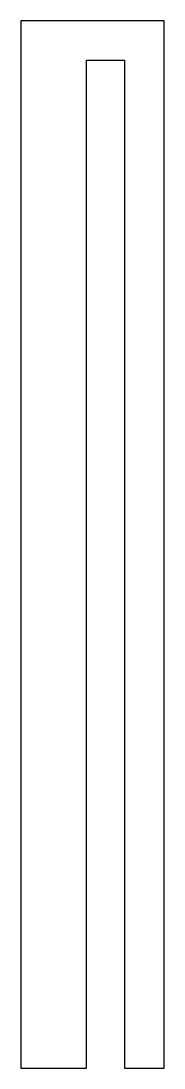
# Model space of a CAD drawing. Header units: millimetres. Extents: x 0 to 10.9, y 0 to 80.
import ezdxf

# ---------------------------------------------------------------- set-up
doc = ezdxf.new("R2010")
doc.units = ezdxf.units.MM

msp = doc.modelspace()

# ---------------------------------------------------------------- linework, layer by layer
at = {"color": 7, "linetype": 'Continuous', "lineweight": 25}
for p, q in [((0, 80), (0, 0)), ((10.9, 80), (0, 80)), ((10.9, 0), (10.9, 80)), ((5, 77), (7.9, 77)), ((5, 0), (5, 77)), ((7.9, 77), (7.9, 0)), ((0, 0), (5, 0)), ((7.9, 0), (10.9, 0))]:
    msp.add_line(p, q, dxfattribs=at)

doc.saveas('drawing.dxf')
